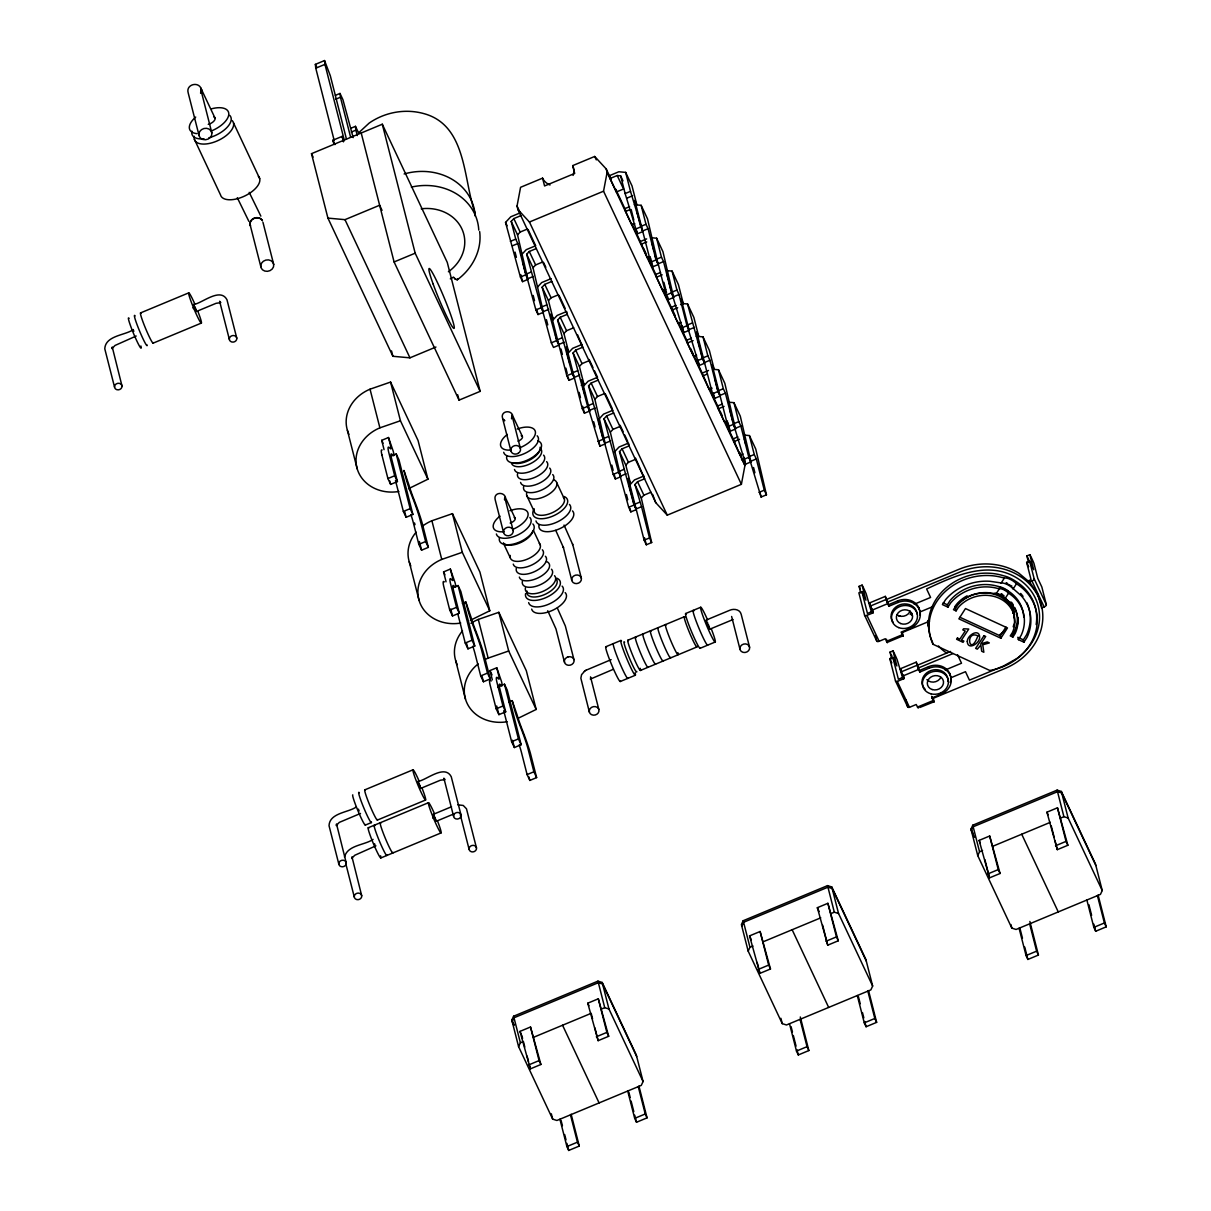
<?xml version="1.0" encoding="UTF-8"?>
<svg xmlns="http://www.w3.org/2000/svg" width="1211" height="1211" viewBox="0 0 1211 1211"><rect width="100%" height="100%" fill="white"/><g stroke="black" fill="none" stroke-linecap="round" stroke-linejoin="round"><path stroke-width="1.5" d="M479.662 231.589C482.114 250.359 472.275 268.706 457.395 279.711M1013.864 617.686L1013.91 612.07L1012.32 606.711M1013.91 612.07L1014.561 622.378L1013.198 626.783M344.499 857.131C347.39 844.975 364.708 845.233 373.079 839.39M749.594 647.279A4.905 4.269 -14.3 0 0 741.737 645.009A4.905 4.269 -14.3 0 0 742.994 652.32A4.905 4.269 -14.3 0 0 749.594 647.279L741.193 614.325C740.042 609.254 733.624 608.391 729.552 610.344L706.058 620.123L707.118 623.68L709.843 629.175L733.049 619.532M709.843 629.175L709.525 627.707M590.68 677.736L590.559 678.629M743.024 453.943L740.178 455.124L739.467 452.354L744.932 465.569L741.389 484.324L667.261 515.159L655.756 502.671L517.914 209.533L517.036 206.052L520.579 187.296L542.573 178.153A16.364 14.244 -14.3 0 0 550.021 185.011M741.389 484.324L603.547 191.202L607.105 172.446L606.211 168.95L594.692 156.461L572.697 165.619A16.364 14.244 -14.3 0 1 573.091 175.413M236.781 338.187A3.769 3.27 -14.3 0 0 230.817 336.31A3.769 3.27 -14.3 0 0 231.604 341.941A3.769 3.27 -14.3 0 0 236.781 338.187L226.987 299.798C220.281 286.856 201.707 303.598 193.609 304.491L196.485 311.454L216.118 303.295L220.811 302.644L219.63 301.267L229.363 339.428M196.485 311.454L196.031 309.653M361.711 895.762A3.769 3.27 -14.3 0 0 355.746 893.885A3.769 3.27 -14.3 0 0 356.549 899.516A3.769 3.27 -14.3 0 0 361.711 895.762L351.977 856.858L351.705 858.448L354.747 855.284L375.91 845.838M453.61 816.365L443.892 778.204L445.073 779.581L440.365 780.217L420.747 788.391L417.871 781.428C425.969 780.535 444.543 763.778 451.249 776.735L461.043 815.124A3.769 3.27 -14.3 0 1 455.866 818.878A3.769 3.27 -14.3 0 1 455.079 813.247A3.769 3.27 -14.3 0 1 461.043 815.124M420.747 788.391L419.975 785.742M454.201 813.792L436.217 821.285L434.113 816.971L433.326 814.322L451.521 806.753M436.217 821.285L435.763 819.484M504.518 499.825L504.745 497.418L513.161 530.585A4.905 4.269 -14.3 0 1 506.561 535.61A4.905 4.269 -14.3 0 1 505.32 528.314A4.905 4.269 -14.3 0 1 513.161 530.585M200.602 93.308L200.981 90.159L211.849 132.953A6.555 5.692 -14.3 0 1 202.858 139.462A6.555 5.692 -14.3 0 1 201.48 129.668A6.555 5.692 -14.3 0 1 211.849 132.953M511.526 418.809L511.95 415.222L520.397 448.433M909.658 612.085L910.021 611.192M910.067 611.207L909.673 612.1A8.235 7.175 -14.3 0 1 896.897 614.749M511.814 1020.071L513.6 1016.226L597.962 981.137L602.2 982.469L636.305 1054.978L643.071 1081.544L641.27 1085.389L556.909 1120.478L552.685 1119.146L518.58 1046.622L511.814 1020.071L514.191 1025.127M518.58 1046.622L520.382 1042.777L513.6 1016.226M743.191 920.723L741.389 924.568L748.171 951.119L782.261 1023.643L786.499 1024.975L870.86 989.887L872.647 986.042L865.88 959.475L831.775 886.967L827.552 885.619L743.191 920.723L749.957 947.274L748.171 951.119M741.798 926.127L743.584 922.282L827.946 887.194L832.184 888.526L866.274 961.05M970.98 829.066L972.766 825.221L1057.127 790.117L1061.366 791.464L1095.471 863.973L1102.237 890.539L1100.436 894.384L1016.074 929.473L1011.851 928.141L977.746 855.617L970.98 829.066L973.356 834.122M977.746 855.617L979.548 851.772L972.766 825.221M1013.259 588.788L1012.366 587.925A8.78 3.164 32.7 0 0 1001.724 583.021L989.811 581.265A48.062 41.825 -14.3 0 0 945.579 599.672L942.415 604.592L947.941 607.15L947.35 604.804L950.075 600.55A41.537 36.148 -14.3 0 1 998.681 586.578L1007.961 590.847A41.537 36.148 -14.3 0 1 1023.779 617.338M947.941 607.15L950.68 602.881A41.537 36.148 -14.3 0 1 999.272 588.909A6.343 2.286 32.7 0 1 1008.551 593.193A41.537 36.148 -14.3 0 1 1021.13 635.381L1018.39 639.65L1023.931 642.193L1027.079 637.274A48.062 41.825 -14.3 0 0 1021.267 595.782L1012.411 587.986M996.623 593.814L988.009 592.694A35.013 30.472 -14.3 0 0 955.782 606.105L953.481 609.693L956.069 610.889L958.173 607.619A31.955 27.808 -14.3 0 1 999.272 598.295A31.955 27.808 -14.3 0 1 1012.366 632.611L1010.262 635.896L1012.865 637.092L1015.166 633.504A35.013 30.472 -14.3 0 0 1010.928 603.275L1003.889 596.932A6.343 2.286 32.7 0 0 997.031 593.768L996.017 593.995M1000.967 583.354L1004.313 578.147A8.78 3.164 32.7 0 1 1016.483 583.763A54.525 47.456 -14.3 0 1 1035.314 633.096A54.525 47.456 -14.3 0 1 989.781 670.455L933 644.267L932.409 641.921A54.525 47.456 -14.3 0 1 944.641 589.197A54.525 47.456 -14.3 0 1 1003.707 575.8L1003.768 575.83A16.273 5.858 32.7 0 1 1015.878 581.416A54.525 47.456 -14.3 0 1 1036.162 624.543M940.886 677.297L939.812 678.962A8.189 7.13 -14.3 0 1 926.915 679.628M995.911 594.177L999.272 588.909M1005.175 598.446L1008.551 593.193M1013.138 588.955L1016.483 583.763M1000.876 638.227L1007.476 627.934L965.47 608.558L958.87 618.851L1000.876 638.227L1000.271 635.881L1005.932 627.071M1023.931 642.193L1023.325 639.847L1026.489 634.927A48.062 41.825 -14.3 0 0 1026.807 602.654M520.927 215.619L513.827 218.585L511.209 221.401L517.536 234.873L527.935 279.408L522.577 281.648L520.412 277.031L505.532 222.415L510.77 216.784L520.23 212.848L517.036 206.052M517.536 234.873L520.155 232.058L527.269 229.091M521.002 255.309L526.225 249.678L535.686 245.742L528.087 229.545M526.528 275.73L535.883 309.925L538.047 314.542L543.406 312.302L541.241 307.7L526.679 254.295L529.283 251.479L536.397 248.512M543.406 312.302L533.007 267.752L535.625 264.937L542.725 261.985M537.517 287.068L541.695 282.572L551.156 278.636M541.998 308.623L551.338 342.819L553.518 347.436L558.876 345.196L556.712 340.594L542.134 287.189L544.753 284.373L551.868 281.406M551.928 321.082L557.166 315.45L566.627 311.515L567.338 314.3L560.224 317.267L557.605 320.082L572.167 373.488L574.347 378.089L568.973 380.315L566.809 375.713L550.914 313.952L552.988 318.387L548.477 300.646L551.081 297.83L558.195 294.879M581.25 385.28L583.929 384.159L581.84 379.739L589.802 410.983L584.444 413.208L582.279 408.607L566.37 346.846L568.459 351.281L563.932 333.54L566.551 330.724L573.666 327.772M589.802 410.983L587.638 406.366L573.075 352.961L575.694 350.146L582.794 347.194L577.526 334.705M583.929 384.159L579.403 366.433L582.022 363.618L589.136 360.666M582.869 386.869L588.092 381.238L597.553 377.302L594.51 370.823M593.057 403.596L587.698 405.821L599.914 446.102L605.273 443.877L603.108 439.26L588.546 385.855L591.15 383.039L598.264 380.087M605.273 443.877L594.873 399.327L597.492 396.512L604.592 393.56M598.325 419.763L603.562 414.132L613.023 410.196M603.85 440.183L613.205 474.394L615.37 478.996L620.743 476.771L618.579 472.154L604.001 418.749L606.62 415.933L613.735 412.981M620.743 476.771L610.344 432.221L612.948 429.405L620.062 426.439M613.795 452.657L619.033 447.026L628.494 443.09L629.19 445.875L622.091 448.827L619.472 451.642L634.034 505.048L636.199 509.664L630.84 511.89L628.676 507.273L619.321 473.077M635.578 458.182L644.661 478.769L637.546 481.721L634.942 484.536L641.27 498.009L651.669 542.558L646.311 544.783L644.146 540.167L628.237 478.421L630.325 482.841L625.799 465.115L628.418 462.299L635.533 459.332M641.27 498.009L643.889 495.193L650.988 492.226M358.532 132.938L369.173 123.083C385.174 111.987 405.791 108.354 424.531 113.804L424.834 113.879C466.765 126.111 463.313 179.622 474.818 212.319M584.746 671.091L581.583 674.648L580.856 678.19L589.409 712.25M590.347 679.129L613.296 669.305M586.018 670.243L611.116 659.647M584.353 671.348L586.169 670.137M450.325 278.848L453.489 277.092L455.094 279.135M408.501 488.714L427.922 479.208L418.067 440.532L390.578 382.07L370.036 389.185A38.464 33.484 -14.3 0 0 348.935 434.34M470.368 620.289L489.789 610.768L479.934 572.107L452.445 513.646L431.903 520.76A38.464 33.484 -14.3 0 0 423.214 525.604M518.384 718.168L536.185 709.449L526.331 670.773L498.841 612.312L478.3 619.426A38.464 33.484 -14.3 0 0 470.973 623.347M518.005 441.167L519.186 440.683A4.905 2.392 -25.2 0 0 521.199 435.688M334.236 140.627L315.768 68.179L315.36 64.38L324.548 60.55L330.315 75.748L346.467 139.144M315.768 68.179L324.957 64.365L324.548 60.55M335.417 95.351L340.003 93.444L342.925 99.665L353.173 137.63M335.825 99.166L340.427 97.243L340.003 93.444M350.887 128.245L355.474 126.338L358.395 132.544M351.296 132.06L355.883 130.137L355.474 126.338M333.797 143.867L332.874 140.234L342.062 136.419L344.121 140.794M435.945 347.027L409.954 357.835L392.894 356.291L327.924 218.116L311.499 153.676L382.298 124.218L447.268 262.393L480.146 391.365L459.06 400.13L394.09 261.954L361.211 132.998M327.924 218.116L344.984 219.66L379.633 205.249L382.04 210.366M140.567 312.907L188.78 292.85M133.346 329.559C125.399 335.386 105.418 335.402 104.782 348.798L114.561 387.187M136.192 336.022L115.03 345.453L111.987 348.617L112.26 347.042L121.978 385.946A3.769 3.27 -14.3 0 1 116.816 389.685A3.769 3.27 -14.3 0 1 116.029 384.054A3.769 3.27 -14.3 0 1 121.978 385.946M153.116 343.152L201.314 323.095M394.09 261.954L415.176 253.19L382.298 124.218M617.201 175.519L623.544 188.992L616.429 191.944L610.102 178.486L617.201 175.519L620.622 175.837L622.984 180.878M517.914 209.533L529.434 222.022L603.547 191.202M630.492 191.338L642.708 231.619L637.349 233.844L625.133 193.563L630.492 191.338L625.663 172.386L618.851 171.765L609.39 175.701L610.102 178.486M510.361 241.367L515.735 239.127L511.209 221.401M512.45 245.788L517.808 243.562L515.735 239.127M627.222 197.999L632.581 195.758M629.599 206.672L624.876 208.64L625.587 211.425L631.915 224.883L634.761 223.702M625.587 211.425L629.841 209.639M525.831 274.261L531.19 272.021M634.337 204.704L641.149 205.325L645.993 224.277L640.619 226.502L636.562 210.547M635.185 229.242L640.543 227.002M520.412 277.031L525.771 274.806L517.808 243.562M527.92 278.681L533.279 276.456M645.993 224.277L648.067 228.697L642.708 230.938L641.315 227.971M650.231 256.596L647.385 257.776L640.331 241.534L646.644 238.9M641.043 244.304L646.735 241.943M541.302 307.14L546.661 304.915M651.503 237.75L656.619 238.219L661.448 257.156L656.09 259.396L654.727 254.068M535.883 309.925L541.241 307.7M641.149 205.325L647.491 218.782L658.194 264.558L652.835 266.783L650.67 262.181L656.029 259.941L648.067 228.697M543.376 311.575L548.75 309.35M656.619 238.219L662.947 251.676L673.664 297.452L668.305 299.677L666.141 295.075L658.178 263.816L663.537 261.591L661.448 257.156M665.687 289.49L662.841 290.67L656.513 277.198L655.802 274.428L660.54 272.46M656.513 277.198L662.205 274.836M564.205 342.229L558.846 344.469L556.757 340.034L562.131 337.808M666.973 270.643L672.09 271.113L676.919 290.05L671.56 292.29L683.776 332.571L689.135 330.346L681.172 299.087L683.246 303.522L680.567 304.642M551.338 342.819L556.712 340.594M666.141 295.075L671.5 292.835L663.537 261.591M673.634 296.71L679.008 294.485L676.919 290.05M582.082 344.408L572.621 348.344L567.399 353.975L570.033 364.314M675.995 305.354L671.272 307.322L671.984 310.092L678.311 323.564L681.157 322.383M671.984 310.092L677.676 307.73M384.038 449.659A26.824 2.18 67.4 0 0 383.887 448.948L381.707 440.335L388.489 437.519L393.212 451.158A34.196 2.785 67.4 0 1 392.334 454.655A39.161 3.179 67.4 0 0 391.698 459.105L397.42 481.569L390.653 484.4L387.914 478.572L381.859 454.791M577.586 370.702L572.228 372.927L574.317 377.363L579.675 375.122M692.389 322.943L687.015 325.184L699.231 365.465L704.605 363.224L702.425 358.623L687.56 303.991L682.444 303.537M566.809 375.713L572.167 373.488M681.596 327.954L686.97 325.729L679.008 294.485M689.104 329.604L694.463 327.379M391.138 456.078L396.209 453.958L398.949 459.786L412.89 514.463L406.109 517.294L403.369 511.466L395.482 480.479M696.628 355.277L693.782 356.458L687.439 342.985L686.743 340.2L691.466 338.232M687.439 342.985L693.131 340.624M387.914 478.572L394.68 475.741L388.64 451.96A46.502 3.784 67.4 0 1 389.7 447.979L390.093 448.433A26.824 2.18 67.4 0 0 390.669 446.132L388.489 437.519M696.204 336.264L703.016 336.885L707.845 355.837L702.486 358.078L700.685 350.978M582.279 408.607L587.638 406.366M697.067 360.848L702.425 358.623M589.772 410.257L595.146 408.016M707.845 355.837L709.934 360.272L704.575 362.498L703.182 359.546M712.083 388.171L709.237 389.352L702.198 373.094L708.511 370.475M702.91 375.879L707.179 374.108M403.369 511.466L410.151 508.635L396.209 453.958M603.169 438.715L608.527 436.49M713.37 369.325L718.486 369.779L723.315 388.731L717.956 390.956L715.247 380.33M597.75 441.5L603.108 439.26M717.896 391.516L720.061 396.118L714.702 398.358L712.537 393.742L717.896 391.516L709.934 360.272M605.243 443.15L610.601 440.91M723.315 388.731L725.404 393.166L720.03 395.391L718.653 392.44M727.554 421.05L724.708 422.245L718.38 408.773L717.669 405.988L722.407 404.02M718.38 408.773L724.072 406.412M418.839 544.36L425.621 541.529L419.884 519.065A39.161 3.179 67.4 0 0 412.8 498.16A34.196 2.785 67.4 0 1 405.942 478.224L403.944 470.413L408.924 484.945A26.824 2.18 67.4 0 0 413.435 498.099L414.207 500.082A46.502 3.784 67.4 0 1 422.245 523.44L428.361 547.357L421.579 550.172L418.839 544.36L413.118 521.88A39.161 3.179 67.4 0 0 410.953 514.69M618.624 471.609L623.998 469.368M733.957 402.673L738.786 421.625L733.427 423.85L745.628 464.131L751.002 461.906L740.284 416.145L733.957 402.673L728.84 402.203M613.205 474.394L618.579 472.154M718.486 369.779L724.814 383.251L735.531 429.012L730.172 431.252L727.993 426.635L733.366 424.41L725.404 393.166M620.713 476.029L626.072 473.804M735.501 428.285L740.86 426.045L738.786 421.625M643.949 475.984L634.488 479.919L629.266 485.55L633.656 502.777M737.862 436.914L733.139 438.882L740.178 455.124M733.851 441.667L739.527 439.29M446.011 581.84A26.824 2.18 67.4 0 0 445.754 580.523L443.574 571.91L450.341 569.079L455.079 582.718A34.196 2.785 67.4 0 1 454.201 586.215A39.161 3.179 67.4 0 0 453.565 590.665L459.287 613.144L452.505 615.96L449.765 610.132L443.726 586.351A46.502 3.784 67.4 0 1 444.361 581.916M639.453 502.262L634.095 504.503L636.184 508.923L641.542 506.698L634.942 484.536M749.412 435.566L754.256 454.519L748.882 456.744L761.098 497.025L766.457 494.799L755.755 449.039L749.412 435.566L744.296 435.097M628.676 507.273L634.034 505.048M743.463 459.529L748.822 457.304L740.86 426.045M750.971 461.179L756.33 458.939L754.256 454.519M452.99 587.638L458.076 585.534L460.816 591.362L474.757 646.038L467.976 648.854L465.236 643.026L457.803 613.871M462.42 603.381L465.811 601.973L470.791 616.52A26.824 2.18 67.4 0 0 475.302 629.659L476.074 631.658A46.502 3.784 67.4 0 1 484.112 655L490.228 678.932L483.446 681.748L480.706 675.92L474.984 653.456A39.161 3.179 67.4 0 0 472.82 646.25M449.765 610.132L456.547 607.316L450.507 583.535A46.502 3.784 67.4 0 1 451.567 579.539L451.945 580.008A26.824 2.18 67.4 0 0 452.536 577.692L450.341 569.079M644.146 540.167L649.505 537.941L641.542 506.698M758.934 492.423L764.292 490.183L756.33 458.939M465.236 643.026L472.018 640.21L458.076 585.534M492.302 679.901A26.824 2.18 67.4 0 0 492.15 679.189L489.971 670.576L496.752 667.761L501.475 681.399A34.196 2.785 67.4 0 1 500.597 684.896A39.161 3.179 67.4 0 0 499.961 689.347L505.683 711.826L498.917 714.641L496.177 708.813L490.122 685.032A46.502 3.784 67.4 0 1 491.197 681.036M480.706 675.92L487.488 673.104L481.751 650.625A39.161 3.179 67.4 0 0 474.651 629.72A34.196 2.785 67.4 0 1 467.809 609.784L465.811 601.973M497.706 687.031L504.472 684.2L507.212 690.028L521.154 744.704L514.372 747.535L511.632 741.707L503.746 710.721M605.833 646.735L620.895 640.468M685.668 613.523L700.73 607.256M627.858 640.241L684.351 616.732M508.817 702.062L512.208 700.654L517.188 715.201A26.824 2.18 67.4 0 0 521.699 728.341L522.471 730.324A46.502 3.784 67.4 0 1 530.509 753.681L536.624 777.598L529.843 780.429L527.103 774.601L521.381 752.122A39.161 3.179 67.4 0 0 519.216 744.932M496.177 708.813L502.943 705.998L496.904 682.217A46.502 3.784 67.4 0 1 497.963 678.221L498.357 678.675A26.824 2.18 67.4 0 0 498.932 676.374L496.752 667.761M640.392 670.47L696.885 646.977M620.244 681.521L635.306 675.254M700.094 648.309L715.156 642.042M364.829 789.844L413.042 769.787M860.794 593.072L859.083 586.351L862.096 585.11A14.199 1.15 67.4 0 1 866.153 593.738L871.36 611.722M862.096 585.11L865.941 600.202L861.884 591.573L858.871 592.83L864.563 615.173L876.749 641.073A2.286 1.105 -25.2 0 0 879.125 641.285L885.256 638.742L887.33 642.784L886.497 639.226M511.632 741.707L518.414 738.892L504.472 684.2M355.958 807.192C348.284 812.52 329.468 812.929 329.044 825.735L338.823 864.124M360.5 813.459L339.292 822.39L336.234 825.554L336.522 823.98L346.24 862.883A3.769 3.27 -14.3 0 1 341.078 866.622A3.769 3.27 -14.3 0 1 340.291 860.991A3.769 3.27 -14.3 0 1 346.24 862.883M864.563 615.173A2.286 1.105 -25.2 0 0 866.955 615.385L873.086 612.842L869.453 602.972L885.332 596.372L888.95 606.227L897.987 602.472A16.364 14.244 -14.3 0 1 919.149 609.163A16.364 14.244 -14.3 0 1 910.172 628.373L901.135 632.127L903.209 636.184L902.377 632.626M870.24 606.09L886.119 599.49L885.332 596.372M886.391 599.506L959.006 569.291A60.898 52.996 -14.3 0 1 1018.86 573.197L1029.925 582.476L1037.706 594.147L1041.642 607.998L1044.154 606.953A2.725 1.317 -25.2 0 0 1046.319 604.622L1041.838 587.002L1037.766 578.374L1033.937 563.312A13.154 1.075 67.4 0 0 1029.88 554.683L1026.867 555.94L1028.563 562.631M887.103 602.306L959.733 572.107A60.898 52.996 -14.3 0 1 1038.417 596.962A60.898 52.996 -14.3 0 1 1005.024 668.457L932.409 698.656M871.859 610.253L887.739 603.638L888.95 606.227M869.453 602.972L872.677 611.267L867.454 613.447L861.884 591.573M888.556 604.667L897.593 600.913A16.364 14.244 -14.3 0 1 919.77 614.916M365.313 825.1L371.338 822.587M377.378 820.074L425.576 800.032M368.25 827.749L428.512 802.681M914.26 604.228L930.578 597.447L926.627 588.97C954.238 576.058 988.448 559.876 1017.573 578.404A57.598 50.12 -14.3 0 1 1016.786 658.572L1003.616 665.944L969.436 680.158L965.485 671.696L950.786 677.797M1027.624 581.129L1031.061 579.706L1026.64 562.358L1029.653 561.117L1033.71 569.745L1029.88 554.683M527.103 774.601L533.884 771.77L528.147 749.306A39.161 3.179 67.4 0 0 521.063 728.401A34.196 2.785 67.4 0 1 514.206 708.465L512.208 700.654M919.86 612.009L932.909 606.59M901.605 632.823L929.503 621.213M886.482 641.33L902.346 634.715M1029.471 582.097L1031.969 581.053A2.725 1.317 -25.2 0 0 1034.149 578.722L1029.653 561.117M887.3 642.36L903.164 635.745M380.784 857.993L441.046 832.926M891.72 658.86L890.009 652.139L893.022 650.882A14.199 1.15 67.4 0 1 897.094 659.526L902.967 678.947M918.226 708.132L916.197 704.514L909.461 707.315A2.407 1.166 -25.2 0 1 907.675 706.861L895.504 680.96L889.813 658.617L892.825 657.361L896.882 665.989L893.022 650.882M895.504 680.96A2.407 1.166 -25.2 0 0 897.29 681.415L904.012 678.614L900.378 668.76L916.258 662.145L919.891 672.014L928.928 668.26A16.364 14.244 -14.3 0 1 950.075 674.936A16.364 14.244 -14.3 0 1 941.098 694.16L932.061 697.914L934.135 701.971L933.303 698.414M901.181 671.878L917.06 665.278L916.258 662.145M917.454 665.233L950.574 651.457M918.165 668.048L953.042 653.546M902.8 676.026L918.665 669.426L919.891 672.014M902.392 674.466L903.618 677.055L898.395 679.235L892.825 657.361M919.482 670.455L928.519 666.701A16.364 14.244 -14.3 0 1 945.428 668.29A16.364 14.244 -14.3 0 1 950.272 682.55M945.201 670.016L961.519 663.219L957.553 654.757M917.408 707.103L933.287 700.503M919.815 707.481L934.15 701.714M519.973 1031.394L530.509 1027.004L540.908 1064.484L530.357 1068.874L519.973 1031.394L521.184 1033.982M587.759 1003.192L598.31 998.803L608.694 1036.283L598.143 1040.673L587.759 1003.192L588.985 1005.781M749.548 935.891L760.099 931.501L770.484 968.982L759.948 973.356L749.548 935.891L751.38 939.781M817.349 907.69L827.885 903.3L838.269 940.78L827.734 945.17L817.349 907.69L819.166 911.58M979.139 840.389L989.675 835.999L1000.074 873.479L989.523 877.854L979.139 840.389L980.35 842.977M1046.925 812.187L1057.475 807.798L1067.86 845.278L1057.309 849.653L1046.925 812.187L1048.151 814.776M520.382 1042.777L523.394 1041.521L524.787 1047M533.93 1037.146L591.18 1013.335L592.573 1018.799M601.731 1008.945L604.743 1007.688L608.966 1009.02L643.071 1081.544M749.957 947.274L752.97 946.018M763.52 941.643L820.755 917.832M831.306 913.442L834.318 912.186L838.557 913.518L872.647 986.042M979.548 851.772L982.56 850.516M993.096 846.141L1050.346 822.314M1060.897 817.94L1063.909 816.683L1068.132 818.015L1102.237 890.539M528.526 1064.984L539.077 1060.594L530.509 1027.004M596.327 1036.783L606.862 1032.393L598.31 998.803M758.116 969.481L768.667 965.091L760.099 931.501M825.902 941.28L836.453 936.89L827.885 903.3M987.692 873.979L998.242 869.589L989.675 835.999M1055.492 845.778L1066.028 841.388L1057.475 807.798M571.153 1114.241L579.267 1146.06L568.716 1150.45L566.899 1146.56L577.435 1142.185L570.472 1114.847M638.939 1086.04L647.052 1117.859L636.517 1122.249L634.685 1118.358L645.236 1113.984L638.258 1086.645M800.289 1016.968L808.842 1050.558L798.306 1054.948L796.475 1051.057L807.026 1046.682L800.047 1019.329M868.529 990.537L876.643 1022.356L866.092 1026.746L864.26 1022.856L874.811 1018.481L867.848 991.143M1029.865 921.465L1038.432 955.055L1027.882 959.445L1026.065 955.555L1036.601 951.165L1029.638 923.826M1098.105 895.035L1106.218 926.854L1095.683 931.244L1093.851 927.354L1104.387 922.979L1097.423 895.625M398.858 491.484A38.464 33.484 -14.3 0 1 357.23 468.914A38.464 33.484 -14.3 0 1 379.891 427.846L400.432 420.747L427.922 479.208M460.725 623.059A38.464 33.484 -14.3 0 1 419.097 600.474A38.464 33.484 -14.3 0 1 441.758 559.421L462.299 552.307L489.789 610.768M485.111 659.495A38.464 33.484 -14.3 0 1 488.154 658.103L508.696 650.988L536.185 709.449M457.864 804.815L463.253 805.466L466.477 808.797L476.498 848.018A3.769 3.27 -14.3 0 1 471.336 851.757A3.769 3.27 -14.3 0 1 470.549 846.141A3.769 3.27 -14.3 0 1 476.498 848.018M898.638 615.748L900.636 616.293M1005.811 583.278L1011.942 586.109M1000.846 594.147L1003.964 595.585M995.064 593.102C1004.873 596.312 1012.986 604.486 1014.636 614.87M943.202 602.881L947.35 604.804M1023.325 639.847L1017.8 637.304L1018.39 639.65M959.96 617.277L1000.271 635.881M503.927 419.929L504.851 420.626M193.609 304.491L194.244 305.46M417.871 781.428L418.506 782.397M433.326 814.322L434.31 816.002M741.48 459.302L744.038 462.087M1009.702 601.791L1011.79 604.925L1011.321 603.956M201.329 89.19C198.876 80.865 185.601 84.376 188.189 92.869L198.952 135.102M201.389 89.311L215.089 118.194M503.428 419.309L504.17 420.747M200.632 87.903L201.965 90.371M249.209 192.352L260.849 216.133M237.311 197.741L248.861 221.325M598.84 709.495L598.37 708.496A4.905 4.269 -14.3 0 0 590.151 708.617A4.905 4.269 -14.3 0 0 593.254 715.156A4.905 4.269 -14.3 0 0 598.84 709.495L590.514 676.843M1026.64 562.358L1028.669 566.672M1034.149 578.722L1046.319 604.622M1031.969 581.053L1044.154 606.953M1095.864 865.532L1061.759 793.023L1057.536 791.691L973.175 826.78L971.373 830.625L974.552 837.361M1066.028 841.388L1067.86 845.278M1104.387 922.979L1106.218 926.854M1021.721 834.228L1058.263 911.928M932.879 698.944L931.668 696.355L932.061 697.914M998.242 869.589L1000.074 873.479M1036.601 951.165L1038.432 955.055M900.378 668.76L901.605 671.348M871.542 608.785L873.146 612.176M902.483 674.572L904.072 677.963M889.813 658.617L891.841 662.932M866.955 615.385L879.125 641.285M897.29 681.415L909.461 707.315M625.663 172.386L632.006 185.858L636.835 204.795L634.746 200.375L650.67 262.181M672.09 271.113L678.417 284.57L683.246 303.522M687.56 303.991L693.888 317.464L698.717 336.416L696.628 331.981L712.537 393.742M703.016 336.885L709.358 350.357L714.187 369.31L712.098 364.874L727.993 426.635M656.786 260.865L658.178 263.816M656.029 259.941L658.194 264.558M671.5 292.835L673.664 297.452M686.97 325.729L689.135 330.346M733.366 424.41L735.531 429.012M748.822 457.304L751.002 461.906M764.292 490.183L766.457 494.799M606.211 168.95L610.965 179.077M626.45 212.001L615.718 189.173L616.429 191.944M631.96 223.732L640.331 241.534M643.51 248.27L645.887 253.311M647.431 256.611L655.802 274.428M662.901 289.505L675.223 315.738M678.372 322.398L686.743 340.2M690.694 348.617L693.07 353.673M693.827 355.292L702.198 373.094M709.298 388.186L717.669 405.988M720.045 411.044L722.422 416.084M724.768 421.08L734.714 442.257M607.105 172.446L744.932 465.569M594.692 156.461L596.296 159.882M529.434 222.022L667.261 515.159M543.542 262.439L545.828 267.298M559.013 295.333L565.098 308.29M589.182 359.5L592.981 367.599M605.409 394.014L612.266 408.576M620.123 425.288L623.165 431.752M624.679 434.991L627.722 441.47M652.578 494.315L655.756 502.671M513.827 218.585L520.155 232.058M529.283 251.479L535.625 264.937M544.753 284.373L551.081 297.83M560.224 317.267L566.551 330.724M575.694 350.146L582.022 363.618M591.15 383.039L597.492 396.512M606.62 415.933L612.948 429.405M622.091 448.827L628.418 462.299M637.546 481.721L643.889 495.193M526.679 254.295L533.007 267.752M542.134 287.189L548.477 300.646M557.605 320.082L563.932 333.54M573.075 352.961L579.403 366.433M588.546 385.855L594.873 399.327M604.001 418.749L610.344 432.221M619.472 451.642L625.799 465.115M505.532 222.415L507.121 225.776M525.771 274.806L527.935 279.408M649.505 537.941L651.669 542.558M836.453 936.89L838.269 940.78M874.811 1018.481L876.643 1022.356M792.145 929.73L828.672 1007.431M556.803 482.841L564.402 499.038M522.38 436.429L512.934 416.327C511.678 409.091 500.113 410.907 502.595 418.34L510.966 451.173M564.023 525.059L572.758 544.662L581.386 578.374A4.905 4.269 -14.3 0 1 574.786 583.414A4.905 4.269 -14.3 0 1 573.53 576.103A4.905 4.269 -14.3 0 1 581.386 578.374M768.667 965.091L770.484 968.982M807.026 1046.682L808.842 1050.558M555.743 530.373L563.509 547.72L563.221 546.842L571.743 580.22M415.176 253.19L480.146 391.365M526.664 495.375L534.278 511.572M315.36 64.38L316.813 67.483M533.476 530.554L540.333 545.117M515.159 518.369L505.714 498.296C504.699 491.227 493.346 492.06 495.148 499.583L503.534 532.416M557.363 608.104L565.34 625.996L573.953 659.632M332.874 140.234L334.932 144.609M547.75 610.738L555.97 628.918L564.523 662.372M503.352 543.088L510.194 557.65M344.984 219.66L409.954 357.835M311.499 153.676L313.104 157.097M233.511 122.916L259.699 178.607M381.707 440.335L383.07 443.256M443.574 571.91L444.937 574.816M489.971 670.576L492.029 674.951M394.68 475.741L397.42 481.569M410.151 508.635L412.89 514.463M425.621 541.529L428.361 547.357M456.547 607.316L459.287 613.144M472.018 640.21L474.757 646.038M487.488 673.104L490.228 678.932M502.943 705.998L505.683 711.826M518.414 738.892L521.154 744.704M533.884 771.77L536.624 777.598M636.698 1056.552L602.594 984.028L598.37 982.696L514.009 1017.785L512.208 1021.63L513.797 1025.006M194.35 139.204L220.523 194.895A21.283 10.339 -25.2 0 0 245.227 195.758A21.283 10.339 -25.2 0 0 258.352 176.246M606.862 1032.393L608.694 1036.283M645.236 1113.984L647.052 1117.859M562.555 1025.233L599.097 1102.933M539.077 1060.594L540.908 1064.484M577.435 1142.185L579.267 1146.06M918.665 669.426L917.06 665.278M887.739 603.638L886.119 599.49M707.3 622.212L707.784 623.271M418.855 783.108L419.611 784.834M374.593 843.825L374.971 844.657M434.688 816.835L435.445 818.636M194.971 307.004L195.713 308.805M359.137 810.946L358.38 809.145M708.299 624.437L709.192 626.738M432.781 817.516L433.144 818.424M193.049 307.685L193.412 308.593M133.8 331.36L133.392 330.058M572.47 543.784L572.758 544.662M1061.366 791.464L1068.132 818.015M1088.916 904.723L1091.626 915.334M1093.866 924.175L1095.683 931.244M1086.872 900.015L1093.851 927.354M1057.127 790.117L1063.909 816.683M1012.865 637.092L1012.275 634.746L1014.576 631.158A35.013 30.472 -14.3 0 0 1014.803 607.65M1051.269 825.963L1054.07 836.907M1054.993 840.54L1057.309 849.653M956.069 610.889L955.479 608.558L957.583 605.273A31.955 27.808 -14.3 0 1 991.052 593.557A31.955 27.808 -14.3 0 1 1014.061 615.778M1019.768 927.626L1022.478 938.222M1024.733 947.063L1027.882 959.445M1019.087 928.216L1026.065 955.555M949.681 673.377L950.075 674.936M1010.943 924.568L1011.851 928.141M984.876 859.628L989.523 877.854M940.705 692.601L941.098 694.16M918.74 607.589L919.149 609.163M928.519 666.701L928.928 668.26M897.593 600.913L897.987 602.472M903.618 677.055L904.012 678.614M905.934 699.973L907.675 706.861M872.677 611.267L873.086 612.842M875.432 635.911L876.749 641.073M753.575 467.522L754.907 472.729M760.22 493.558L761.098 497.025M744.371 439.018L745.719 444.331M743.857 457.198L745.628 464.131M729.809 409.666L732.519 420.308M727.962 422.563L730.172 431.252M713.37 393.151L714.702 398.358M697.975 340.336L699.776 347.436M697.914 360.257L699.231 365.465M831.775 886.967L838.557 913.518M858.432 996.698L860.234 1003.768M862.489 1012.608L863.837 1017.906M864.745 1021.448L866.092 1026.746M857.297 995.518L864.26 1022.856M827.552 885.619L834.318 912.186M682.005 325.623L683.776 332.571M667.034 274.549L668.396 279.877M669.289 283.419L671.106 290.519M663.885 282.314L666.534 292.729M667.412 296.211L668.305 299.677M652.018 243.441L653.834 250.526M822.617 925.113L827.734 945.17M650.625 258.11L652.835 266.783M631.158 209.548L633.807 219.963M636.017 228.637L637.349 233.844M620.622 175.837L625.133 193.563M731.626 616.475L739.951 649.126M572.697 165.619L574.695 173.43L544.572 185.964L542.573 178.153M791.086 1026.656L792.448 1031.969M793.341 1035.496L796.051 1046.107M796.944 1049.649L798.306 1054.948M789.511 1023.719L796.475 1051.057M780.898 1018.284L782.261 1023.643M757.147 962.427L759.948 973.356M644.54 537.835L646.311 544.783M626.42 494.527L627.752 499.734M629.962 508.423L630.84 511.89M611.843 465.115L613.16 470.322M614.053 473.789L615.37 478.996M598.764 421.489L602.73 436.989M593.723 421.806L595.04 427.014M598.582 440.895L599.914 446.102M583.308 388.595L584.625 393.757M579.13 392.379L580.463 397.586M582.673 406.275L584.444 413.208M561.011 349.071L562.343 354.278M565.885 368.174L567.202 373.382M568.095 376.848L568.973 380.315M555.44 334.872L556.757 340.034M546.433 319.659L547.766 324.866M533.173 295.439L534.505 300.646M536.715 309.335L538.047 314.542M522.758 262.197L525.392 272.536M515.053 252.13L516.386 257.337M520.806 274.7L522.577 281.648M457.682 394.741L459.06 400.13M602.2 982.469L608.966 1009.02M628.857 1092.201L630.204 1097.499M631.098 1101.041L633.807 1111.637M634.7 1115.18L636.517 1122.249M627.722 1091.02L634.685 1118.358M597.962 981.137L604.743 1007.688M498.841 612.312L508.696 650.988M594.904 1027.912L598.143 1040.673M528.965 776.962L529.843 780.429M512.525 740.239L514.372 747.535M355.883 130.137L357.275 135.571M452.445 513.646L462.299 552.307M478.3 619.426L488.154 658.103M496.707 705.998L498.917 714.641M340.427 97.243L350.584 137.1M482.114 676.555L483.446 681.748M324.957 64.365L344.348 140.431M342.062 136.419L343.455 141.854M466.583 643.389L467.976 648.854M391.531 350.918L392.894 356.291M431.903 520.76L441.758 559.421M450.749 609.042L452.505 615.96M390.578 382.07L400.432 420.747M455.639 660.495L465.493 699.156M419.369 541.514L421.579 550.172M561.056 1120.402L562.419 1125.7M564.659 1134.54L566.021 1139.839M566.915 1143.381L568.716 1150.45M559.921 1119.221L566.899 1146.56M404.716 511.814L406.109 517.294M370.036 389.185L379.891 427.846M551.323 1113.787L552.685 1119.146M389.76 480.934L390.653 484.4M409.242 561.813L419.097 600.474M521.805 1035.284L522.592 1038.402M527.103 1056.113L528.496 1061.578M529.434 1065.226L530.357 1068.874M460.286 814.731L469.081 849.259M347.375 430.253L357.23 468.914M262.954 222.294L273.716 264.513A6.555 5.692 -14.3 0 1 264.725 271.037A6.555 5.692 -14.3 0 1 263.347 261.243A6.555 5.692 -14.3 0 1 273.716 264.513M250.056 224.504L260.819 266.677M345.907 864.109L354.293 897.018M410.801 565.915A38.464 33.484 -14.3 0 1 416.115 532.189M414.51 522.955A46.502 3.784 67.4 0 1 415.01 524.666M381.859 454.791A46.502 3.784 67.4 0 1 382.116 450.053M507.121 721.741A38.464 33.484 -14.3 0 1 467.385 703.909A38.464 33.484 -14.3 0 1 478.163 663.931M457.198 664.597A38.464 33.484 -14.3 0 1 462.511 630.87M545.389 556.258A16.364 7.947 -25.2 0 1 533.34 572.152A16.364 7.947 -25.2 0 1 516.295 568.368M542.346 549.794A16.364 7.947 -25.2 0 1 532.25 564.795A16.364 7.947 -25.2 0 1 513.252 564.129M546.449 561.48A16.364 7.947 -25.2 0 1 540.227 576.739A16.364 7.947 -25.2 0 1 519.337 577.087M551.474 569.215A16.364 7.947 -25.2 0 1 539.44 585.095A16.364 7.947 -25.2 0 1 522.38 581.325M554.532 575.694A16.364 7.947 -25.2 0 1 542.483 591.573A16.364 7.947 -25.2 0 1 525.423 587.789M556.046 578.919A16.364 7.947 -25.2 0 1 543.996 594.813A16.364 7.947 -25.2 0 1 526.952 591.029M556.788 578.207A18.831 9.143 -25.2 0 1 547.463 596.902A18.831 9.143 -25.2 0 1 525.604 593.572M562.116 586.124A18.831 9.143 -25.2 0 1 550.505 603.381A18.831 9.143 -25.2 0 1 528.647 602.624M565.159 592.603A18.831 9.143 -25.2 0 1 553.548 609.86A18.831 9.143 -25.2 0 1 531.69 609.103M509.876 510.739A18.831 9.143 -25.2 0 1 528.057 513.494A18.831 9.143 -25.2 0 1 512.949 529.298M503.973 531.69A18.831 9.143 -25.2 0 1 500.007 516.128M529.843 517.506A18.831 9.143 -25.2 0 1 518.232 534.747A18.831 9.143 -25.2 0 1 496.374 533.99M539.304 543.315A16.364 7.947 -25.2 0 1 527.254 559.194A16.364 7.947 -25.2 0 1 510.194 555.425M532.719 531.175A16.364 7.947 -25.2 0 1 519.64 543.012A16.364 7.947 -25.2 0 1 503.625 543.27M532.885 523.969A18.831 9.143 -25.2 0 1 519.035 542.24A18.831 9.143 -25.2 0 1 499.416 537.896M514.191 517.475A4.905 2.392 -25.2 0 1 514.66 520.17A4.905 2.392 -25.2 0 1 510.179 523.031M549.673 468.082A16.364 7.947 -25.2 0 1 539.576 483.083A16.364 7.947 -25.2 0 1 520.579 482.432M552.716 474.561A16.364 7.947 -25.2 0 1 540.681 490.455A16.364 7.947 -25.2 0 1 523.621 486.671M546.63 461.618A16.364 7.947 -25.2 0 1 534.596 477.497A16.364 7.947 -25.2 0 1 517.536 473.713M543.588 455.139A16.364 7.947 -25.2 0 1 533.491 470.14A16.364 7.947 -25.2 0 1 514.493 469.474M540.545 448.66A16.364 7.947 -25.2 0 1 530.448 463.662A16.364 7.947 -25.2 0 1 511.451 463.011M540.045 447.237A16.364 7.947 -25.2 0 1 530.812 459.423A16.364 7.947 -25.2 0 1 512.934 462.829M537.926 440.819A18.831 9.143 -25.2 0 1 528.601 459.529A18.831 9.143 -25.2 0 1 506.743 456.199M537.169 435.793A18.831 9.143 -25.2 0 1 525.559 453.05A18.831 9.143 -25.2 0 1 503.7 452.293M517.203 429.027A18.831 9.143 -25.2 0 1 535.398 431.797A18.831 9.143 -25.2 0 1 520.276 447.586M511.299 449.992A18.831 9.143 -25.2 0 1 507.333 434.431M572.485 510.906A18.831 9.143 -25.2 0 1 558.634 529.177A18.831 9.143 -25.2 0 1 539.016 524.832M569.442 504.427A18.831 9.143 -25.2 0 1 557.832 521.684A18.831 9.143 -25.2 0 1 535.973 520.927M564.114 496.51A18.831 9.143 -25.2 0 1 552.549 516.219A18.831 9.143 -25.2 0 1 534.112 508.998M553.775 479.783A16.364 7.947 -25.2 0 1 545.677 496.041A16.364 7.947 -25.2 0 1 526.664 493.149M563.372 497.221A16.364 7.947 -25.2 0 1 551.338 513.116A16.364 7.947 -25.2 0 1 534.278 509.331M663.128 660.479A16.364 1.332 67.4 0 1 655.408 646.25A16.364 1.332 67.4 0 1 651.018 631.279M670.652 657.346A16.364 1.332 67.4 0 1 663.764 645.085A16.364 1.332 67.4 0 1 657.997 627.707M655.59 663.613A16.364 1.332 67.4 0 1 647.87 649.384A16.364 1.332 67.4 0 1 643.48 634.413M648.052 666.746A16.364 1.332 67.4 0 1 640.347 652.517A16.364 1.332 67.4 0 1 635.942 637.546M640.225 668.305A16.364 1.332 67.4 0 1 633.641 657.618A16.364 1.332 67.4 0 1 628.418 640.68M636.759 671.454A16.364 1.332 67.4 0 1 629.039 657.21A16.364 1.332 67.4 0 1 624.649 642.239M635.109 672.756A18.831 1.529 67.4 0 1 627.54 660.464A18.831 1.529 67.4 0 1 621.531 640.982M627.934 677.706A18.831 1.529 67.4 0 1 620.002 663.598A18.831 1.529 67.4 0 1 613.356 643.601M620.395 680.839A18.831 1.529 67.4 0 1 611.525 664.461A18.831 1.529 67.4 0 1 606.469 647.249M711.281 628.827A18.831 1.529 67.4 0 1 712.976 639.09A18.831 1.529 67.4 0 1 701.169 610.601A18.831 1.529 67.4 0 1 707.542 619.82M707.618 645.175A18.831 1.529 67.4 0 1 697.96 625.845A18.831 1.529 67.4 0 1 693.842 610.904M677.872 652.638A16.364 1.332 67.4 0 1 671.303 641.951A16.364 1.332 67.4 0 1 666.08 625.012M697.021 646.386A16.364 1.332 67.4 0 1 689.301 632.142A16.364 1.332 67.4 0 1 684.911 617.171M700.23 647.628A18.831 1.529 67.4 0 1 691.36 631.249A18.831 1.529 67.4 0 1 686.304 614.038M933 644.267A54.525 47.456 -14.3 0 1 945.231 591.543A54.525 47.456 -14.3 0 1 1004.313 578.147M954.813 606.681A32.742 28.489 -14.3 0 1 967.12 595.827M929.109 628.464A53.723 46.76 -14.3 0 1 927.55 621.637M946.699 653.168A53.723 46.76 -14.3 0 1 938.48 645.978M929.2 629.115A53.723 46.76 -14.3 0 1 927.808 620.516M1020.661 593.435A48.062 41.825 -14.3 0 1 1023.023 596.327M859.083 586.351A14.199 1.15 67.4 0 1 860.31 588.743M925.098 689.21A13.094 11.399 -14.3 0 1 931.047 670.5A13.094 11.399 -14.3 0 1 947.971 681.399M890.009 652.139A14.199 1.15 67.4 0 1 890.6 653.259M891.235 654.53A14.199 1.15 67.4 0 1 891.917 655.938M893.249 622.409A13.094 11.399 -14.3 0 1 899.94 604.789A13.094 11.399 -14.3 0 1 917.045 613.947M1026.867 555.94A13.154 1.075 67.4 0 1 1027.443 557.015M1027.745 557.62A13.154 1.075 67.4 0 1 1028.745 559.694M1006.402 582.869A16.273 5.858 32.7 0 1 1007.461 583.384M998.681 586.578A9.885 3.557 32.7 0 1 1007.961 590.847M1018.148 617.61A36.042 31.365 -14.3 0 1 1015.999 629.115M1015.302 630.689A36.042 31.365 -14.3 0 1 1012.714 635.245M1001.512 593.844A9.885 3.557 32.7 0 1 1002.33 594.329M912.231 613.493A8.704 7.584 -14.3 0 1 911.868 615.476M911.141 612.66A8.704 7.584 -14.3 0 1 910.218 614.537M1011.382 602.17A35.013 30.472 -14.3 0 1 1013.259 604.834M1012.759 607.68A32.742 28.489 -14.3 0 1 1012.85 613.311M1005.857 629.205A32.742 28.489 -14.3 0 1 999.741 634.761M1011.321 602.866A32.742 28.489 -14.3 0 1 1013.546 613.765M392.97 852.377A16.364 1.332 67.4 0 1 385.249 838.148A16.364 1.332 67.4 0 1 380.859 823.177M437.671 821.436A16.364 1.332 67.4 0 1 439.154 830.352A16.364 1.332 67.4 0 1 428.876 805.587A16.364 1.332 67.4 0 1 434.431 813.61M386.945 854.89A16.364 1.332 67.4 0 1 379.225 840.646A16.364 1.332 67.4 0 1 374.835 825.675M380.602 855.814A16.364 1.332 67.4 0 1 374.032 845.127A16.364 1.332 67.4 0 1 368.81 828.188M232.179 120.57A21.283 10.339 -25.2 0 1 216.512 141.218A21.283 10.339 -25.2 0 1 194.335 136.313M229.742 115.393A21.283 10.339 -25.2 0 1 208.928 137.797M203.948 138.75A21.283 10.339 -25.2 0 1 191.898 131.121M211.622 108.793A21.283 10.339 -25.2 0 1 228.803 113.955A21.283 10.339 -25.2 0 1 211.637 130.864M197.045 133.649A21.283 10.339 -25.2 0 1 195.713 117.058M213.878 116.967A6.555 3.179 -25.2 0 1 214.317 120.616A6.555 3.179 -25.2 0 1 208.262 124.37M153.237 342.562A16.364 1.332 67.4 0 1 145.517 328.317A16.364 1.332 67.4 0 1 141.127 313.346M197.953 311.605A16.364 1.332 67.4 0 1 199.421 320.521A16.364 1.332 67.4 0 1 189.158 295.756A16.364 1.332 67.4 0 1 194.699 303.779M147.212 345.059A16.364 1.332 67.4 0 1 139.492 330.83A16.364 1.332 67.4 0 1 135.102 315.859M140.885 345.983A16.364 1.332 67.4 0 1 134.3 335.296A16.364 1.332 67.4 0 1 129.077 318.357M377.499 819.499A16.364 1.332 67.4 0 1 369.779 805.254A16.364 1.332 67.4 0 1 365.389 790.283M422.2 788.543A16.364 1.332 67.4 0 1 423.683 797.459A16.364 1.332 67.4 0 1 413.42 772.694A16.364 1.332 67.4 0 1 418.961 780.717M371.474 821.997A16.364 1.332 67.4 0 1 363.754 807.752A16.364 1.332 67.4 0 1 359.364 792.781M365.45 824.509A16.364 1.332 67.4 0 1 358.562 812.233A16.364 1.332 67.4 0 1 352.779 794.855M404.126 173.975A57.295 49.863 -14.3 0 1 475.181 216.027M411.362 187.099A57.295 49.863 -14.3 0 1 478.769 230.09M457.395 278.621A8.189 1.665 54.1 0 1 454.73 278.363M421.231 208.807A40.932 35.619 -14.3 0 1 462.239 229.696A40.932 35.619 -14.3 0 1 448.388 271.794M977.928 635.866C969.466 658.648 964.562 629.508 977.928 635.866M967.271 641.482C967.71 650.822 979.699 643.556 979.684 637.228C979.29 627.858 967.256 635.139 967.271 641.482M957.432 638.015L956.614 639.257L963.048 642.33L963.865 641.103L961.534 639.983L968.755 629.039L963.547 628.781L962.806 629.887L965.212 631.037L959.823 639.166L957.432 638.015M984.028 635.669L975.642 648.354L977.307 649.157L980.865 645.069L981.667 651.23L983.847 652.275L982.742 644.767L989.326 642.92L987.253 641.921L980.789 643.889L985.693 636.471L984.028 635.669M518.096 453.398L516.915 453.898A4.905 4.269 -14.3 0 1 510.875 449.311A4.905 4.269 -14.3 0 1 518.49 446.117A4.905 4.269 -14.3 0 1 518.096 453.398M568.004 656.907L566.824 657.406A4.905 4.269 -14.3 0 0 566.415 664.688A4.905 4.269 -14.3 0 0 574.029 661.494A4.905 4.269 -14.3 0 0 568.004 656.907M262.378 220.629L261.697 219.645A6.539 5.692 -14.3 0 0 253.296 218.555A6.539 5.692 -14.3 0 0 250.465 225.867A6.555 5.48 -15.6 0 1 253.356 218.752A6.555 5.48 -15.6 0 1 261.697 219.645L262.378 220.629M932.228 689.559A8.189 7.13 -14.3 0 0 943.475 681.415A8.189 7.13 -14.3 0 0 930.517 677.327A8.189 7.13 -14.3 0 0 932.228 689.559M900.666 623.544A8.189 7.13 -14.3 0 0 912.594 616.263A8.189 7.13 -14.3 0 0 900.167 611.146A8.189 7.13 -14.3 0 0 900.666 623.544M898.698 627.616A13.094 11.399 -14.3 0 0 917.454 615.506A13.094 11.399 -14.3 0 0 897.29 607.846A13.094 11.399 -14.3 0 0 898.698 627.616M931.017 693.842A13.094 11.399 -14.3 0 0 948.198 679.976A13.094 11.399 -14.3 0 0 927.005 674.497A13.094 11.399 -14.3 0 0 931.017 693.842M433.114 283.979A32.409 2.634 67.4 0 0 454.004 328.393A32.409 2.634 67.4 0 0 437.64 282.98A32.409 2.634 67.4 0 0 433.114 283.979"/></g></svg>
